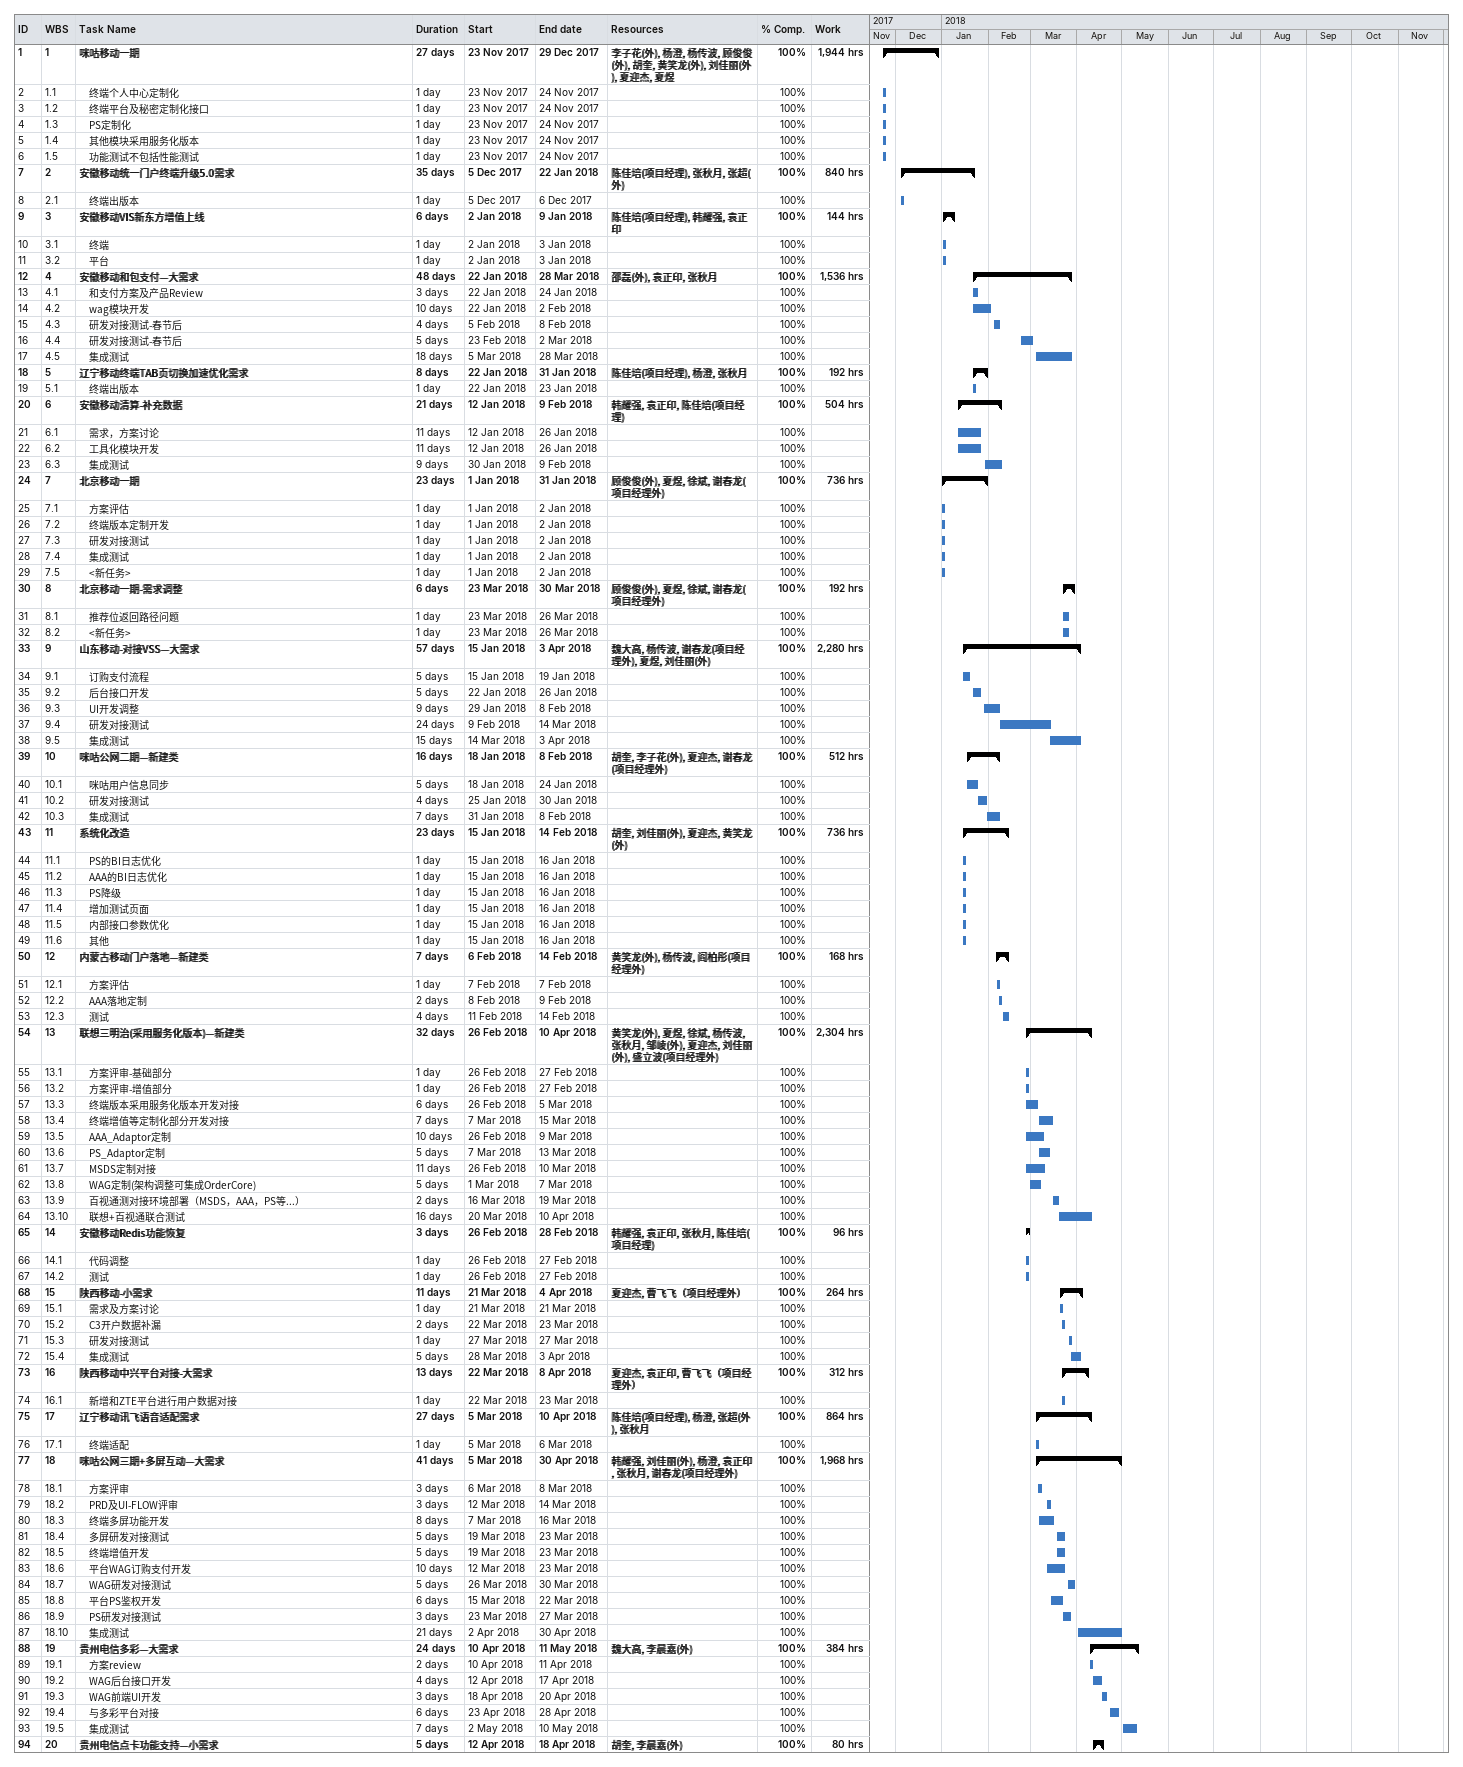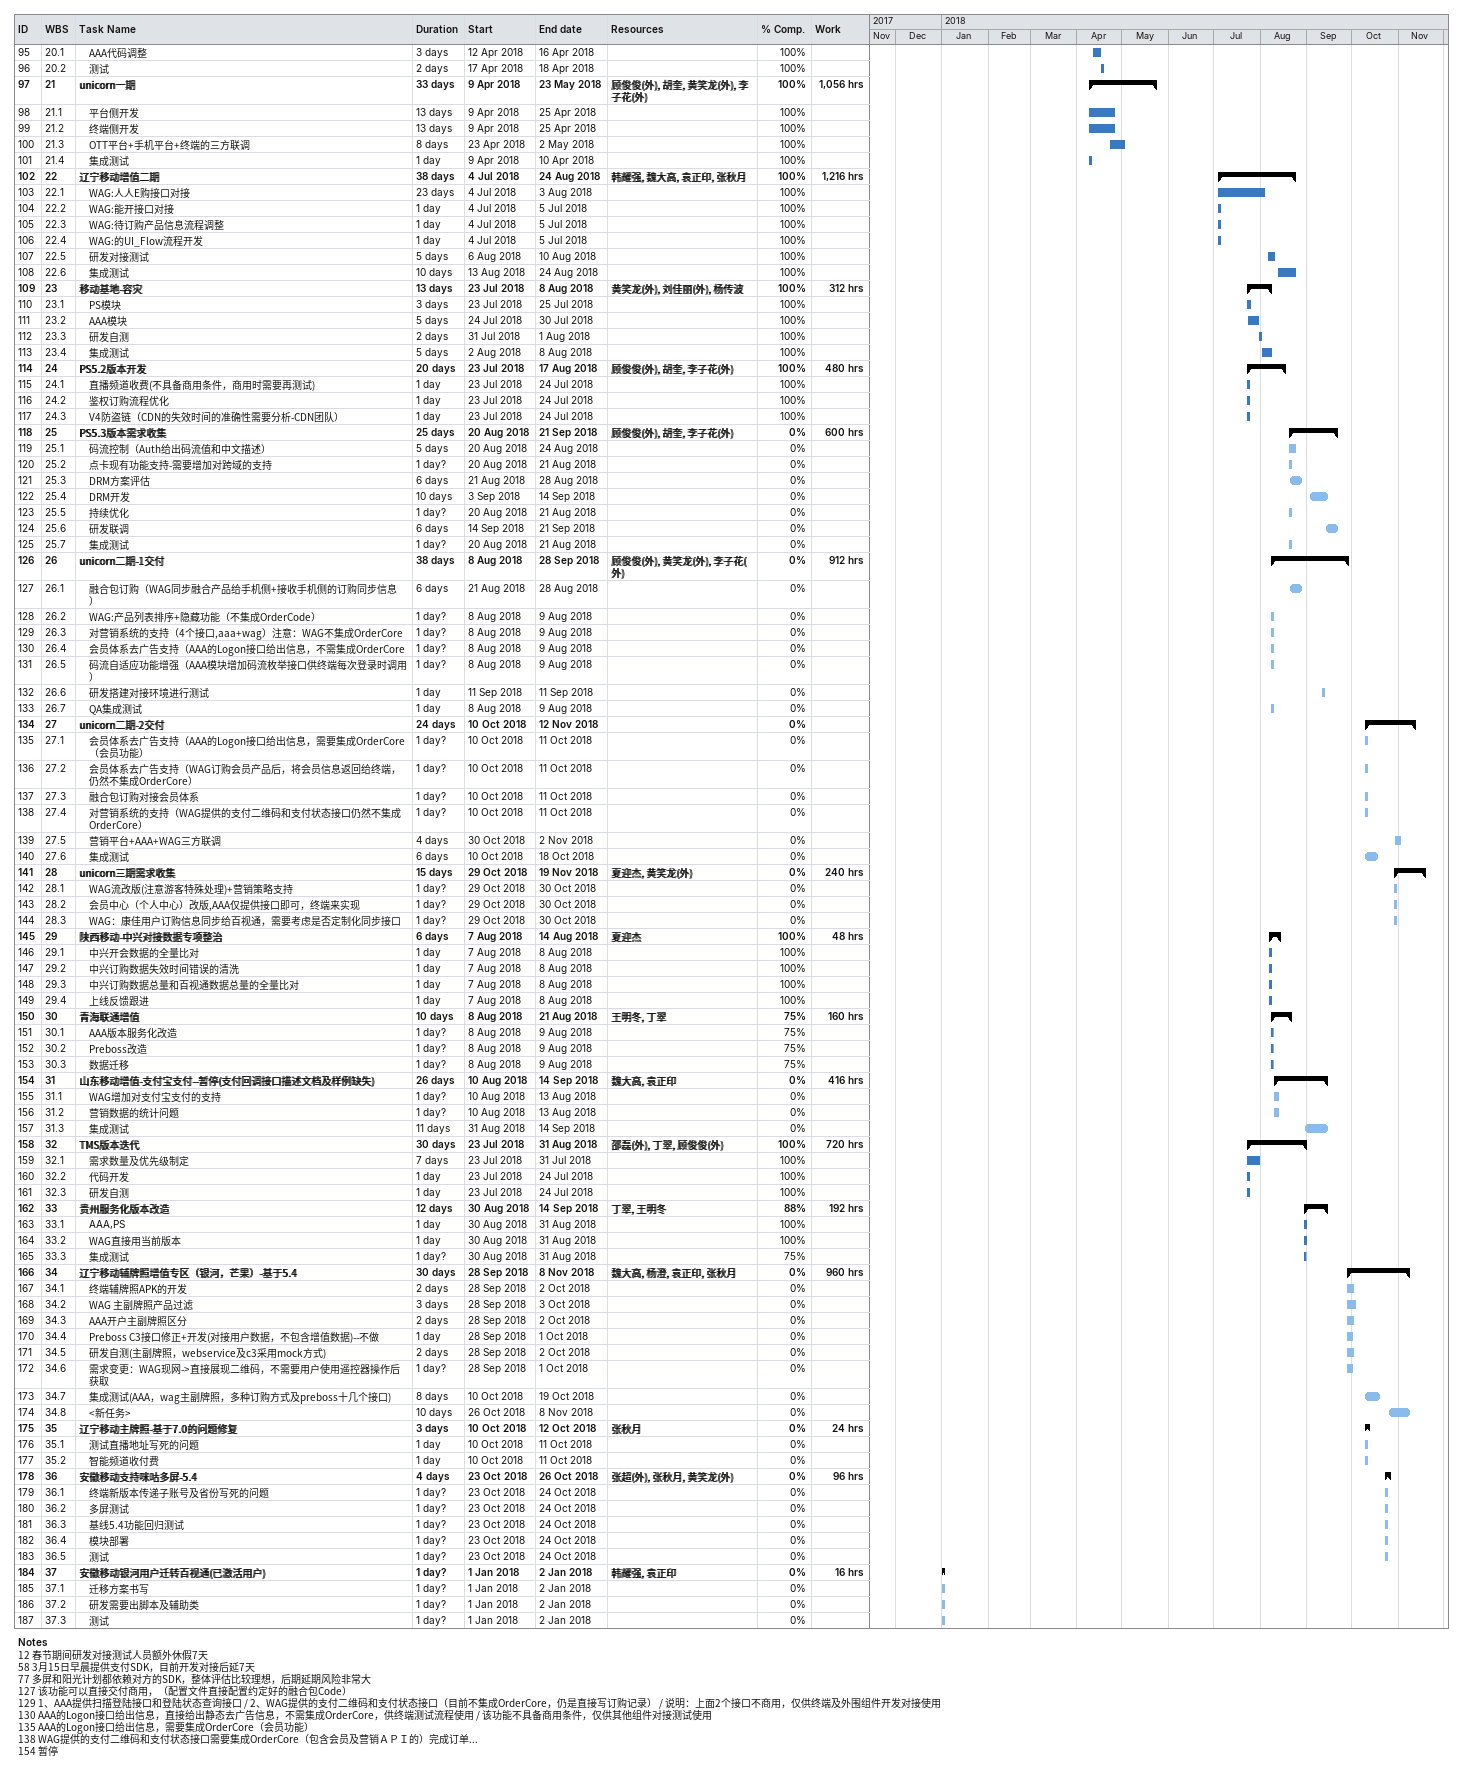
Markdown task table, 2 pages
| ID | WBS | Task | Duration | Start | Finish | Resources | % complete | Work (h) |
|---|---|---|---|---|---|---|---|---|
| 1 | 1 | **咪咕移动一期** | 27d | 2017-11-23 | 2017-12-29 | 李子花(外), 杨澄, 杨传波, 顾俊俊(外), 胡奎, 黄笑龙(外), 刘佳丽(外), 夏迎杰, 夏煜 | 100 | 1944 |
| 2 | 1.1 | 终端个人中心定制化 | 1d | 2017-11-23 | 2017-11-24 |  | 100 |  |
| 3 | 1.2 | 终端平台及秘密定制化接口 | 1d | 2017-11-23 | 2017-11-24 |  | 100 |  |
| 4 | 1.3 | PS定制化 | 1d | 2017-11-23 | 2017-11-24 |  | 100 |  |
| 5 | 1.4 | 其他模块采用服务化版本 | 1d | 2017-11-23 | 2017-11-24 |  | 100 |  |
| 6 | 1.5 | 功能测试不包括性能测试 | 1d | 2017-11-23 | 2017-11-24 |  | 100 |  |
| 7 | 2 | **安徽移动统一门户终端升级5.0需求** | 35d | 2017-12-05 | 2018-01-22 | 陈佳培(项目经理), 张秋月, 张超(外) | 100 | 840 |
| 8 | 2.1 | 终端出版本 | 1d | 2017-12-05 | 2017-12-06 |  | 100 |  |
| 9 | 3 | **安徽移动VIS新东方增值上线** | 6d | 2018-01-02 | 2018-01-09 | 陈佳培(项目经理), 韩耀强, 袁正印 | 100 | 144 |
| 10 | 3.1 | 终端 | 1d | 2018-01-02 | 2018-01-03 |  | 100 |  |
| 11 | 3.2 | 平台 | 1d | 2018-01-02 | 2018-01-03 |  | 100 |  |
| 12 | 4 | **安徽移动和包支付—大需求** | 48d | 2018-01-22 | 2018-03-28 | 邵磊(外), 袁正印, 张秋月 | 100 | 1536 |
| 13 | 4.1 | 和支付方案及产品Review | 3d | 2018-01-22 | 2018-01-24 |  | 100 |  |
| 14 | 4.2 | wag模块开发 | 10d | 2018-01-22 | 2018-02-02 |  | 100 |  |
| 15 | 4.3 | 研发对接测试-春节后 | 4d | 2018-02-05 | 2018-02-08 |  | 100 |  |
| 16 | 4.4 | 研发对接测试-春节后 | 5d | 2018-02-23 | 2018-03-02 |  | 100 |  |
| 17 | 4.5 | 集成测试 | 18d | 2018-03-05 | 2018-03-28 |  | 100 |  |
| 18 | 5 | **辽宁移动终端TAB页切换加速优化需求** | 8d | 2018-01-22 | 2018-01-31 | 陈佳培(项目经理), 杨澄, 张秋月 | 100 | 192 |
| 19 | 5.1 | 终端出版本 | 1d | 2018-01-22 | 2018-01-23 |  | 100 |  |
| 20 | 6 | **安徽移动清算-补充数据** | 21d | 2018-01-12 | 2018-02-09 | 韩耀强, 袁正印, 陈佳培(项目经理) | 100 | 504 |
| 21 | 6.1 | 需求，方案讨论 | 11d | 2018-01-12 | 2018-01-26 |  | 100 |  |
| 22 | 6.2 | 工具化模块开发 | 11d | 2018-01-12 | 2018-01-26 |  | 100 |  |
| 23 | 6.3 | 集成测试 | 9d | 2018-01-30 | 2018-02-09 |  | 100 |  |
| 24 | 7 | **北京移动一期** | 23d | 2018-01-01 | 2018-01-31 | 顾俊俊(外), 夏煜, 徐斌, 谢春龙(项目经理外) | 100 | 736 |
| 25 | 7.1 | 方案评估 | 1d | 2018-01-01 | 2018-01-02 |  | 100 |  |
| 26 | 7.2 | 终端版本定制开发 | 1d | 2018-01-01 | 2018-01-02 |  | 100 |  |
| 27 | 7.3 | 研发对接测试 | 1d | 2018-01-01 | 2018-01-02 |  | 100 |  |
| 28 | 7.4 | 集成测试 | 1d | 2018-01-01 | 2018-01-02 |  | 100 |  |
| 29 | 7.5 | <新任务> | 1d | 2018-01-01 | 2018-01-02 |  | 100 |  |
| 30 | 8 | **北京移动一期-需求调整** | 6d | 2018-03-23 | 2018-03-30 | 顾俊俊(外), 夏煜, 徐斌, 谢春龙(项目经理外) | 100 | 192 |
| 31 | 8.1 | 推荐位返回路径问题 | 1d | 2018-03-23 | 2018-03-26 |  | 100 |  |
| 32 | 8.2 | <新任务> | 1d | 2018-03-23 | 2018-03-26 |  | 100 |  |
| 33 | 9 | **山东移动-对接VSS—大需求** | 57d | 2018-01-15 | 2018-04-03 | 魏大高, 杨传波, 谢春龙(项目经理外), 夏煜, 刘佳丽(外) | 100 | 2280 |
| 34 | 9.1 | 订购支付流程 | 5d | 2018-01-15 | 2018-01-19 |  | 100 |  |
| 35 | 9.2 | 后台接口开发 | 5d | 2018-01-22 | 2018-01-26 |  | 100 |  |
| 36 | 9.3 | UI开发调整 | 9d | 2018-01-29 | 2018-02-08 |  | 100 |  |
| 37 | 9.4 | 研发对接测试 | 24d | 2018-02-09 | 2018-03-14 |  | 100 |  |
| 38 | 9.5 | 集成测试 | 15d | 2018-03-14 | 2018-04-03 |  | 100 |  |
| 39 | 10 | **咪咕公网二期—新建类** | 16d | 2018-01-18 | 2018-02-08 | 胡奎, 李子花(外), 夏迎杰, 谢春龙(项目经理外) | 100 | 512 |
| 40 | 10.1 | 咪咕用户信息同步 | 5d | 2018-01-18 | 2018-01-24 |  | 100 |  |
| 41 | 10.2 | 研发对接测试 | 4d | 2018-01-25 | 2018-01-30 |  | 100 |  |
| 42 | 10.3 | 集成测试 | 7d | 2018-01-31 | 2018-02-08 |  | 100 |  |
| 43 | 11 | **系统化改造** | 23d | 2018-01-15 | 2018-02-14 | 胡奎, 刘佳丽(外), 夏迎杰, 黄笑龙(外) | 100 | 736 |
| 44 | 11.1 | PS的BI日志优化 | 1d | 2018-01-15 | 2018-01-16 |  | 100 |  |
| 45 | 11.2 | AAA的BI日志优化 | 1d | 2018-01-15 | 2018-01-16 |  | 100 |  |
| 46 | 11.3 | PS降级 | 1d | 2018-01-15 | 2018-01-16 |  | 100 |  |
| 47 | 11.4 | 增加测试页面 | 1d | 2018-01-15 | 2018-01-16 |  | 100 |  |
| 48 | 11.5 | 内部接口参数优化 | 1d | 2018-01-15 | 2018-01-16 |  | 100 |  |
| 49 | 11.6 | 其他 | 1d | 2018-01-15 | 2018-01-16 |  | 100 |  |
| 50 | 12 | **内蒙古移动门户落地—新建类** | 7d | 2018-02-06 | 2018-02-14 | 黄笑龙(外), 杨传波, 阎柏彤(项目经理外) | 100 | 168 |
| 51 | 12.1 | 方案评估 | 1d | 2018-02-07 | 2018-02-07 |  | 100 |  |
| 52 | 12.2 | AAA落地定制 | 2d | 2018-02-08 | 2018-02-09 |  | 100 |  |
| 53 | 12.3 | 测试 | 4d | 2018-02-11 | 2018-02-14 |  | 100 |  |
| 54 | 13 | **联想三明治(采用服务化版本)—新建类** | 32d | 2018-02-26 | 2018-04-10 | 黄笑龙(外), 夏煜, 徐斌, 杨传波, 张秋月, 邹崚(外), 夏迎杰, 刘佳丽(外), 盛立波(项目经理外) | 100 | 2304 |
| 55 | 13.1 | 方案评审-基础部分 | 1d | 2018-02-26 | 2018-02-27 |  | 100 |  |
| 56 | 13.2 | 方案评审-增值部分 | 1d | 2018-02-26 | 2018-02-27 |  | 100 |  |
| 57 | 13.3 | 终端版本采用服务化版本开发对接 | 6d | 2018-02-26 | 2018-03-05 |  | 100 |  |
| 58 | 13.4 | 终端增值等定制化部分开发对接 | 7d | 2018-03-07 | 2018-03-15 |  | 100 |  |
| 59 | 13.5 | AAA_Adaptor定制 | 10d | 2018-02-26 | 2018-03-09 |  | 100 |  |
| 60 | 13.6 | PS_Adaptor定制 | 5d | 2018-03-07 | 2018-03-13 |  | 100 |  |
| 61 | 13.7 | MSDS定制对接 | 11d | 2018-02-26 | 2018-03-10 |  | 100 |  |
| 62 | 13.8 | WAG定制(架构调整可集成OrderCore) | 5d | 2018-03-01 | 2018-03-07 |  | 100 |  |
| 63 | 13.9 | 百视通测对接环境部署（MSDS，AAA，PS等...） | 2d | 2018-03-16 | 2018-03-19 |  | 100 |  |
| 64 | 13.10 | 联想+百视通联合测试 | 16d | 2018-03-20 | 2018-04-10 |  | 100 |  |
| 65 | 14 | **安徽移动Redis功能恢复** | 3d | 2018-02-26 | 2018-02-28 | 韩耀强, 袁正印, 张秋月, 陈佳培(项目经理) | 100 | 96 |
| 66 | 14.1 | 代码调整 | 1d | 2018-02-26 | 2018-02-27 |  | 100 |  |
| 67 | 14.2 | 测试 | 1d | 2018-02-26 | 2018-02-27 |  | 100 |  |
| 68 | 15 | **陕西移动-小需求** | 11d | 2018-03-21 | 2018-04-04 | 夏迎杰, 曹飞飞（项目经理外） | 100 | 264 |
| 69 | 15.1 | 需求及方案讨论 | 1d | 2018-03-21 | 2018-03-21 |  | 100 |  |
| 70 | 15.2 | C3开户数据补漏 | 2d | 2018-03-22 | 2018-03-23 |  | 100 |  |
| 71 | 15.3 | 研发对接测试 | 1d | 2018-03-27 | 2018-03-27 |  | 100 |  |
| 72 | 15.4 | 集成测试 | 5d | 2018-03-28 | 2018-04-03 |  | 100 |  |
| 73 | 16 | **陕西移动中兴平台对接-大需求** | 13d | 2018-03-22 | 2018-04-08 | 夏迎杰, 袁正印, 曹飞飞（项目经理外） | 100 | 312 |
| 74 | 16.1 | 新增和ZTE平台进行用户数据对接 | 1d | 2018-03-22 | 2018-03-23 |  | 100 |  |
| 75 | 17 | **辽宁移动讯飞语音适配需求** | 27d | 2018-03-05 | 2018-04-10 | 陈佳培(项目经理), 杨澄, 张超(外), 张秋月 | 100 | 864 |
| 76 | 17.1 | 终端适配 | 1d | 2018-03-05 | 2018-03-06 |  | 100 |  |
| 77 | 18 | **咪咕公网三期+多屏互动—大需求** | 41d | 2018-03-05 | 2018-04-30 | 韩耀强, 刘佳丽(外), 杨澄, 袁正印, 张秋月, 谢春龙(项目经理外) | 100 | 1968 |
| 78 | 18.1 | 方案评审 | 3d | 2018-03-06 | 2018-03-08 |  | 100 |  |
| 79 | 18.2 | PRD及UI-FLOW评审 | 3d | 2018-03-12 | 2018-03-14 |  | 100 |  |
| 80 | 18.3 | 终端多屏功能开发 | 8d | 2018-03-07 | 2018-03-16 |  | 100 |  |
| 81 | 18.4 | 多屏研发对接测试 | 5d | 2018-03-19 | 2018-03-23 |  | 100 |  |
| 82 | 18.5 | 终端增值开发 | 5d | 2018-03-19 | 2018-03-23 |  | 100 |  |
| 83 | 18.6 | 平台WAG订购支付开发 | 10d | 2018-03-12 | 2018-03-23 |  | 100 |  |
| 84 | 18.7 | WAG研发对接测试 | 5d | 2018-03-26 | 2018-03-30 |  | 100 |  |
| 85 | 18.8 | 平台PS鉴权开发 | 6d | 2018-03-15 | 2018-03-22 |  | 100 |  |
| 86 | 18.9 | PS研发对接测试 | 3d | 2018-03-23 | 2018-03-27 |  | 100 |  |
| 87 | 18.10 | 集成测试 | 21d | 2018-04-02 | 2018-04-30 |  | 100 |  |
| 88 | 19 | **贵州电信多彩—大需求** | 24d | 2018-04-10 | 2018-05-11 | 魏大高, 李晨嘉(外) | 100 | 384 |
| 89 | 19.1 | 方案review | 2d | 2018-04-10 | 2018-04-11 |  | 100 |  |
| 90 | 19.2 | WAG后台接口开发 | 4d | 2018-04-12 | 2018-04-17 |  | 100 |  |
| 91 | 19.3 | WAG前端UI开发 | 3d | 2018-04-18 | 2018-04-20 |  | 100 |  |
| 92 | 19.4 | 与多彩平台对接 | 6d | 2018-04-23 | 2018-04-28 |  | 100 |  |
| 93 | 19.5 | 集成测试 | 7d | 2018-05-02 | 2018-05-10 |  | 100 |  |
| 94 | 20 | **贵州电信点卡功能支持—小需求** | 5d | 2018-04-12 | 2018-04-18 | 胡奎, 李晨嘉(外) | 100 | 80 |
| 95 | 20.1 | AAA代码调整 | 3d | 2018-04-12 | 2018-04-16 |  | 100 |  |
| 96 | 20.2 | 测试 | 2d | 2018-04-17 | 2018-04-18 |  | 100 |  |
| 97 | 21 | **unicorn一期** | 33d | 2018-04-09 | 2018-05-23 | 顾俊俊(外), 胡奎, 黄笑龙(外), 李子花(外) | 100 | 1056 |
| 98 | 21.1 | 平台侧开发 | 13d | 2018-04-09 | 2018-04-25 |  | 100 |  |
| 99 | 21.2 | 终端侧开发 | 13d | 2018-04-09 | 2018-04-25 |  | 100 |  |
| 100 | 21.3 | OTT平台+手机平台+终端的三方联调 | 8d | 2018-04-23 | 2018-05-02 |  | 100 |  |
| 101 | 21.4 | 集成测试 | 1d | 2018-04-09 | 2018-04-10 |  | 100 |  |
| 102 | 22 | **辽宁移动增值二期** | 38d | 2018-07-04 | 2018-08-24 | 韩耀强, 魏大高, 袁正印, 张秋月 | 100 | 1216 |
| 103 | 22.1 | WAG:人人E购接口对接 | 23d | 2018-07-04 | 2018-08-03 |  | 100 |  |
| 104 | 22.2 | WAG:能开接口对接 | 1d | 2018-07-04 | 2018-07-05 |  | 100 |  |
| 105 | 22.3 | WAG:待订购产品信息流程调整 | 1d | 2018-07-04 | 2018-07-05 |  | 100 |  |
| 106 | 22.4 | WAG:的UI_Flow流程开发 | 1d | 2018-07-04 | 2018-07-05 |  | 100 |  |
| 107 | 22.5 | 研发对接测试 | 5d | 2018-08-06 | 2018-08-10 |  | 100 |  |
| 108 | 22.6 | 集成测试 | 10d | 2018-08-13 | 2018-08-24 |  | 100 |  |
| 109 | 23 | **移动基地-容灾** | 13d | 2018-07-23 | 2018-08-08 | 黄笑龙(外), 刘佳丽(外), 杨传波 | 100 | 312 |
| 110 | 23.1 | PS模块 | 3d | 2018-07-23 | 2018-07-25 |  | 100 |  |
| 111 | 23.2 | AAA模块 | 5d | 2018-07-24 | 2018-07-30 |  | 100 |  |
| 112 | 23.3 | 研发自测 | 2d | 2018-07-31 | 2018-08-01 |  | 100 |  |
| 113 | 23.4 | 集成测试 | 5d | 2018-08-02 | 2018-08-08 |  | 100 |  |
| 114 | 24 | **PS5.2版本开发** | 20d | 2018-07-23 | 2018-08-17 | 顾俊俊(外), 胡奎, 李子花(外) | 100 | 480 |
| 115 | 24.1 | 直播频道收费(不具备商用条件，商用时需要再测试) | 1d | 2018-07-23 | 2018-07-24 |  | 100 |  |
| 116 | 24.2 | 鉴权订购流程优化 | 1d | 2018-07-23 | 2018-07-24 |  | 100 |  |
| 117 | 24.3 | V4防盗链（CDN的失效时间的准确性需要分析-CDN团队） | 1d | 2018-07-23 | 2018-07-24 |  | 100 |  |
| 118 | 25 | **PS5.3版本需求收集** | 25d | 2018-08-20 | 2018-09-21 | 顾俊俊(外), 胡奎, 李子花(外) | 0 | 600 |
| 119 | 25.1 | 码流控制（Auth给出码流值和中文描述） | 5d | 2018-08-20 | 2018-08-24 |  | 0 |  |
| 120 | 25.2 | 点卡现有功能支持-需要增加对跨域的支持 | 1d? | 2018-08-20 | 2018-08-21 |  | 0 |  |
| 121 | 25.3 | DRM方案评估 | 6d | 2018-08-21 | 2018-08-28 |  | 0 |  |
| 122 | 25.4 | DRM开发 | 10d | 2018-09-03 | 2018-09-14 |  | 0 |  |
| 123 | 25.5 | 持续优化 | 1d? | 2018-08-20 | 2018-08-21 |  | 0 |  |
| 124 | 25.6 | 研发联调 | 6d | 2018-09-14 | 2018-09-21 |  | 0 |  |
| 125 | 25.7 | 集成测试 | 1d? | 2018-08-20 | 2018-08-21 |  | 0 |  |
| 126 | 26 | **unicorn二期-1交付** | 38d | 2018-08-08 | 2018-09-28 | 顾俊俊(外), 黄笑龙(外), 李子花(外) | 0 | 912 |
| 127 | 26.1 | 融合包订购（WAG同步融合产品给手机侧+接收手机侧的订购同步信息 ） | 6d | 2018-08-21 | 2018-08-28 |  | 0 |  |
| 128 | 26.2 | WAG:产品列表排序+隐藏功能（不集成OrderCode） | 1d? | 2018-08-08 | 2018-08-09 |  | 0 |  |
| 129 | 26.3 | 对营销系统的支持（4个接口,aaa+wag）注意：WAG不集成OrderCore | 1d? | 2018-08-08 | 2018-08-09 |  | 0 |  |
| 130 | 26.4 | 会员体系去广告支持（AAA的Logon接口给出信息，不需集成OrderCore | 1d? | 2018-08-08 | 2018-08-09 |  | 0 |  |
| 131 | 26.5 | 码流自适应功能增强（AAA模块增加码流枚举接口供终端每次登录时调用） | 1d? | 2018-08-08 | 2018-08-09 |  | 0 |  |
| 132 | 26.6 | 研发搭建对接环境进行测试 | 1d | 2018-09-11 | 2018-09-11 |  | 0 |  |
| 133 | 26.7 | QA集成测试 | 1d | 2018-08-08 | 2018-08-09 |  | 0 |  |
| 134 | 27 | **unicorn二期-2交付** | 24d | 2018-10-10 | 2018-11-12 |  | 0 |  |
| 135 | 27.1 | 会员体系去广告支持（AAA的Logon接口给出信息，需要集成OrderCore（会员功能） | 1d? | 2018-10-10 | 2018-10-11 |  | 0 |  |
| 136 | 27.2 | 会员体系去广告支持（WAG订购会员产品后，将会员信息返回给终端，仍然不集成OrderCore） | 1d? | 2018-10-10 | 2018-10-11 |  | 0 |  |
| 137 | 27.3 | 融合包订购对接会员体系 | 1d? | 2018-10-10 | 2018-10-11 |  | 0 |  |
| 138 | 27.4 | 对营销系统的支持（WAG提供的支付二维码和支付状态接口仍然不集成OrderCore） | 1d? | 2018-10-10 | 2018-10-11 |  | 0 |  |
| 139 | 27.5 | 营销平台+AAA+WAG三方联调 | 4d | 2018-10-30 | 2018-11-02 |  | 0 |  |
| 140 | 27.6 | 集成测试 | 6d | 2018-10-10 | 2018-10-18 |  | 0 |  |
| 141 | 28 | **unicorn三期需求收集** | 15d | 2018-10-29 | 2018-11-19 | 夏迎杰, 黄笑龙(外) | 0 | 240 |
| 142 | 28.1 | WAG流改版(注意游客特殊处理)+营销策略支持 | 1d? | 2018-10-29 | 2018-10-30 |  | 0 |  |
| 143 | 28.2 | 会员中心（个人中心）改版,AAA仅提供接口即可，终端来实现 | 1d? | 2018-10-29 | 2018-10-30 |  | 0 |  |
| 144 | 28.3 | WAG：康佳用户订购信息同步给百视通，需要考虑是否定制化同步接口 | 1d? | 2018-10-29 | 2018-10-30 |  | 0 |  |
| 145 | 29 | **陕西移动-中兴对接数据专项整治** | 6d | 2018-08-07 | 2018-08-14 | 夏迎杰 | 100 | 48 |
| 146 | 29.1 | 中兴开会数据的全量比对 | 1d | 2018-08-07 | 2018-08-08 |  | 100 |  |
| 147 | 29.2 | 中兴订购数据失效时间错误的清洗 | 1d | 2018-08-07 | 2018-08-08 |  | 100 |  |
| 148 | 29.3 | 中兴订购数据总量和百视通数据总量的全量比对 | 1d | 2018-08-07 | 2018-08-08 |  | 100 |  |
| 149 | 29.4 | 上线反馈跟进 | 1d | 2018-08-07 | 2018-08-08 |  | 100 |  |
| 150 | 30 | **青海联通增值** | 10d | 2018-08-08 | 2018-08-21 | 王明冬, 丁翠 | 75 | 160 |
| 151 | 30.1 | AAA版本服务化改造 | 1d? | 2018-08-08 | 2018-08-09 |  | 75 |  |
| 152 | 30.2 | Preboss改造 | 1d? | 2018-08-08 | 2018-08-09 |  | 75 |  |
| 153 | 30.3 | 数据迁移 | 1d? | 2018-08-08 | 2018-08-09 |  | 75 |  |
| 154 | 31 | **山东移动增值-支付宝支付--暂停(支付回调接口描述文档及样例缺失)** | 26d | 2018-08-10 | 2018-09-14 | 魏大高, 袁正印 | 0 | 416 |
| 155 | 31.1 | WAG增加对支付宝支付的支持 | 1d? | 2018-08-10 | 2018-08-13 |  | 0 |  |
| 156 | 31.2 | 营销数据的统计问题 | 1d? | 2018-08-10 | 2018-08-13 |  | 0 |  |
| 157 | 31.3 | 集成测试 | 11d | 2018-08-31 | 2018-09-14 |  | 0 |  |
| 158 | 32 | **TMS版本迭代** | 30d | 2018-07-23 | 2018-08-31 | 邵磊(外), 丁翠, 顾俊俊(外) | 100 | 720 |
| 159 | 32.1 | 需求数量及优先级制定 | 7d | 2018-07-23 | 2018-07-31 |  | 100 |  |
| 160 | 32.2 | 代码开发 | 1d | 2018-07-23 | 2018-07-24 |  | 100 |  |
| 161 | 32.3 | 研发自测 | 1d | 2018-07-23 | 2018-07-24 |  | 100 |  |
| 162 | 33 | **贵州服务化版本改造** | 12d | 2018-08-30 | 2018-09-14 | 丁翠, 王明冬 | 88 | 192 |
| 163 | 33.1 | AAA,PS | 1d | 2018-08-30 | 2018-08-31 |  | 100 |  |
| 164 | 33.2 | WAG直接用当前版本 | 1d | 2018-08-30 | 2018-08-31 |  | 100 |  |
| 165 | 33.3 | 集成测试 | 1d? | 2018-08-30 | 2018-08-31 |  | 75 |  |
| 166 | 34 | **辽宁移动辅牌照增值专区（银河，芒果）-基于5.4** | 30d | 2018-09-28 | 2018-11-08 | 魏大高, 杨澄, 袁正印, 张秋月 | 0 | 960 |
| 167 | 34.1 | 终端辅牌照APK的开发 | 2d | 2018-09-28 | 2018-10-02 |  | 0 |  |
| 168 | 34.2 | WAG 主副牌照产品过滤 | 3d | 2018-09-28 | 2018-10-03 |  | 0 |  |
| 169 | 34.3 | AAA开户主副牌照区分 | 2d | 2018-09-28 | 2018-10-02 |  | 0 |  |
| 170 | 34.4 | Preboss C3接口修正+开发(对接用户数据，不包含增值数据)--不做 | 1d | 2018-09-28 | 2018-10-01 |  | 0 |  |
| 171 | 34.5 | 研发自测(主副牌照，webservice及c3采用mock方式) | 2d | 2018-09-28 | 2018-10-02 |  | 0 |  |
| 172 | 34.6 | 需求变更：WAG现网->直接展现二维码，不需要用户使用遥控器操作后获取 | 1d? | 2018-09-28 | 2018-10-01 |  | 0 |  |
| 173 | 34.7 | 集成测试(AAA，wag主副牌照，多种订购方式及preboss十几个接口) | 8d | 2018-10-10 | 2018-10-19 |  | 0 |  |
| 174 | 34.8 | <新任务> | 10d | 2018-10-26 | 2018-11-08 |  | 0 |  |
| 175 | 35 | **辽宁移动主牌照-基于7.0的问题修复** | 3d | 2018-10-10 | 2018-10-12 | 张秋月 | 0 | 24 |
| 176 | 35.1 | 测试直播地址写死的问题 | 1d | 2018-10-10 | 2018-10-11 |  | 0 |  |
| 177 | 35.2 | 智能频道收付费 | 1d | 2018-10-10 | 2018-10-11 |  | 0 |  |
| 178 | 36 | **安徽移动支持咪咕多屏-5.4** | 4d | 2018-10-23 | 2018-10-26 | 张超(外), 张秋月, 黄笑龙(外) | 0 | 96 |
| 179 | 36.1 | 终端新版本传递子账号及省份写死的问题 | 1d? | 2018-10-23 | 2018-10-24 |  | 0 |  |
| 180 | 36.2 | 多屏测试 | 1d? | 2018-10-23 | 2018-10-24 |  | 0 |  |
| 181 | 36.3 | 基线5.4功能回归测试 | 1d? | 2018-10-23 | 2018-10-24 |  | 0 |  |
| 182 | 36.4 | 模块部署 | 1d? | 2018-10-23 | 2018-10-24 |  | 0 |  |
| 183 | 36.5 | 测试 | 1d? | 2018-10-23 | 2018-10-24 |  | 0 |  |
| 184 | 37 | **安徽移动银河用户迁转百视通(已激活用户)** | 1d? | 2018-01-01 | 2018-01-02 | 韩耀强, 袁正印 | 0 | 16 |
| 185 | 37.1 | 迁移方案书写 | 1d? | 2018-01-01 | 2018-01-02 |  | 0 |  |
| 186 | 37.2 | 研发需要出脚本及辅助类 | 1d? | 2018-01-01 | 2018-01-02 |  | 0 |  |
| 187 | 37.3 | 测试 | 1d? | 2018-01-01 | 2018-01-02 |  | 0 |  |

Notes
- 12: 春节期间研发对接测试人员额外休假7天
- 58: 3月15日早晨提供支付SDK，目前开发对接后延7天
- 77: 多屏和阳光计划都依赖对方的SDK，整体评估比较理想，后期延期风险非常大
- 127: 该功能可以直接交付商用，（配置文件直接配置约定好的融合包Code）
- 129: 1、AAA提供扫描登陆接口和登陆状态查询接口 / 2、WAG提供的支付二维码和支付状态接口（目前不集成OrderCore，仍是直接写订购记录） / 说明：上面2个接口不商用，仅供终端及外围组件开发对接使用
- 130: AAA的Logon接口给出信息，直接给出静态去广告信息，不需集成OrderCore，供终端测试流程使用 / 该功能不具备商用条件，仅供其他组件对接测试使用
- 135: AAA的Logon接口给出信息，需要集成OrderCore（会员功能）
- 138: WAG提供的支付二维码和支付状态接口需要集成OrderCore（包含会员及营销ＡＰＩ的）完成订单...
- 154: 暂停
